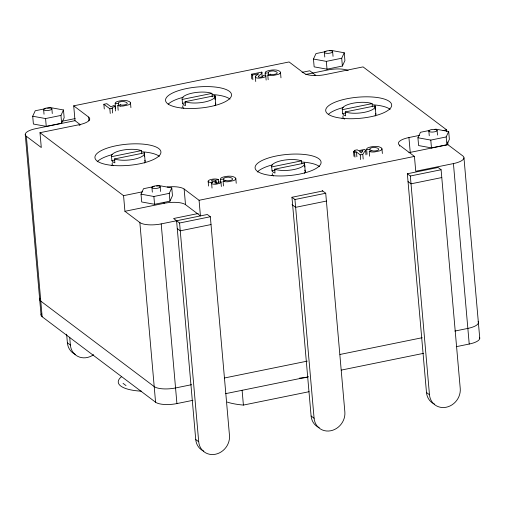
<?xml version="1.0" encoding="UTF-8"?>
<svg xmlns="http://www.w3.org/2000/svg" width="505" height="505" viewBox="0 0 505 505"><rect width="100%" height="100%" fill="white"/><g stroke="black" fill="none" stroke-linecap="round" stroke-linejoin="round"><path stroke-width="0.76" d="M47.539 108.259L50.614 107.634L63.478 109.964L64.16 117.772L61.635 123.233L46.252 126.37L33.393 124.041L32.705 116.226L35.23 110.765L45.999 108.575M61.635 123.233L60.953 115.424L63.478 109.964M156.613 186.036L158.923 185.562L171.782 187.892L172.464 195.706L169.945 201.167L154.562 204.298L141.697 201.968L141.015 194.16L143.534 188.7L154.303 186.503M169.945 201.167L169.257 193.352L171.782 187.892M329.834 50.759L331.375 50.443L344.233 52.772L344.915 60.587L342.396 66.048L327.013 69.179L314.148 66.856L313.466 59.041L315.991 53.58L325.99 51.542M342.396 66.048L341.708 58.239L344.233 52.772M434.294 129.476L435.834 129.16L448.692 131.489L449.374 139.298L446.856 144.765L431.472 147.896L418.607 145.566L417.925 137.758L420.45 132.291L429.679 130.416M446.856 144.765L446.174 136.95L448.692 131.489M363.19 159.043L362.779 154.36L365.582 150.187L364.591 149.436L358.417 150.698L357.243 149.808L354.295 150.408L354.434 151.967M255.764 76.021L255.839 75.933A18.464 5.921 -5 0 1 256.559 75.359L257.872 74.399A9.538 3.055 -5 0 0 258.162 74.159A5.486 1.761 -5 0 0 258.434 73.818L252.462 75.037L251.395 74.229L261.748 72.12A7.739 2.481 -5 0 1 261.874 73.187A7.329 2.348 -5 0 1 261.786 73.345L259.286 75.479A29.833 9.563 -5 0 0 258.882 75.807L258.503 76.186A3.598 1.155 -5 0 0 258.56 76.842M212.807 182.305L211.645 183.132A3.289 1.054 -5 0 0 211.69 183.536L211.759 183.612M118.183 110.26L117.772 105.577L120.424 104.756M270.415 74.203L267.77 75.024L268.18 79.708M225.741 180.436L223.096 181.257L223.507 185.947M369.654 156.178L369.243 151.487L371.895 150.667M216.462 183.561L216.329 182.002L215.673 181.207A4.955 1.591 -5 0 1 214.518 181.529L212.365 181.51L211.406 180.727L212.902 179.988L215.635 180.272L218.349 179.591L218.621 182.715M80.604 124.886L75.011 120.67L73.711 105.829L289.087 61.957L304.01 73.206A16.558 5.309 -5 0 0 325.365 74.57L363.057 66.894L446.622 129.861L446.786 131.717M104.282 108.966L103.872 104.282L106.814 103.683L111.106 106.915A11.028 3.535 -5 0 1 114.048 105.488L115.071 106.265L115.481 110.955M32.705 116.226L45.57 118.555L60.953 115.424M313.466 59.041L326.325 61.37L341.708 58.239M103.872 104.282L109.844 108.777L112.23 108.291A5.972 1.913 -5 0 1 113.145 107.199A9.544 3.062 -5 0 1 115.045 106.258M62.096 121.238L75.169 118.574M302.085 72.354L309.78 70.788L315.745 75.289L314.211 75.599M75.011 120.67L35.779 128.661A16.558 5.309 -5 0 0 26.367 136.293L42.155 316.755L155.572 402.214A16.558 5.309 -5 0 0 176.92 403.577L192.91 400.32M214.884 98.898A16.558 5.309 -5 0 1 215.269 99.542L214.928 95.634L185.133 101.701L185.48 105.608A16.558 5.309 -5 0 1 182.494 103.361L182.154 99.453L211.942 93.387L212.239 96.802M305.765 74.462L328.149 69.905A16.558 5.309 -5 0 1 348.16 70.504M182.494 103.361L185.55 102.736M26.367 136.293L41.29 147.536L39.99 132.695L79.222 124.703A16.558 5.309 -5 0 0 88.634 117.072L73.711 105.829M144.209 156.058A16.558 5.309 -5 0 1 144.657 156.777L144.316 152.87L114.521 158.936L114.869 162.844A16.558 5.309 -5 0 1 111.883 160.596L111.542 156.689L141.331 150.623L141.608 153.798M374.969 109.055A16.558 5.309 -5 0 1 375.417 109.774L375.076 105.867L345.281 111.933L345.628 115.841A16.558 5.309 -5 0 1 342.642 113.593L342.302 109.686L372.09 103.62L372.368 106.795M111.883 160.596L114.938 159.971M342.642 113.593L345.698 112.969M39.99 132.695L123.561 195.669L142.561 191.799M399.6 146.096L399.518 145.169A16.558 5.309 -5 0 1 408.93 137.537L419.535 135.378M443.087 130.58L446.622 129.861M304.288 166.214A16.558 5.309 -5 0 1 304.805 167.01L304.464 163.102L274.669 169.175L275.017 173.076A16.558 5.309 -5 0 1 272.031 170.829L271.69 166.921L301.479 160.855L301.738 163.784M353.986 156.367L353.576 151.683L355.476 151.298L354.295 150.408M353.576 151.683L354.573 152.434L356.473 152.043L360.229 154.877L360.639 159.561M272.031 170.829L275.086 170.204M141.015 194.16L153.873 196.489L169.257 193.352M417.925 137.758L430.79 140.087L446.174 136.95M360.229 154.877L362.779 154.36M408.873 152.68A16.558 5.309 -5 0 1 410.23 152.384L447.922 144.708L462.845 155.95A16.558 5.309 -5 0 1 453.427 163.582L415.741 171.258L414.441 156.417L399.518 145.169M123.561 195.669L124.924 211.292L164.157 203.3A16.558 5.309 -5 0 1 185.505 204.664L200.434 215.913L199.065 200.283L184.142 189.04A16.558 5.309 -5 0 0 167.25 186.989M199.065 200.283L414.441 156.417M198.219 213.501L173.6 218.52L179.572 223.014L198.705 441.755A16.558 14.778 -53 0 0 215.458 454.248A16.558 14.778 -53 0 0 229.478 435.487L210.339 216.746L207.353 214.499L161.202 223.898A16.558 5.309 -5 0 1 139.847 222.535L124.924 211.292M319.21 427.666A16.558 14.778 -53 0 1 311.105 416.006L291.966 197.266L322.733 190.997M407.346 173.764L438.113 167.496L441.099 169.743L460.238 388.484A16.558 14.778 -53 0 1 446.218 407.245A16.558 14.778 -53 0 1 429.471 394.752L426.485 392.505L407.346 173.764L410.331 176.011L429.471 394.752M179.572 223.014L210.339 216.746M291.966 197.266L294.952 199.513L325.719 193.245L344.858 411.985A16.558 14.778 -53 0 1 330.838 430.746A16.558 14.778 -53 0 1 314.091 418.254L311.105 416.006M410.331 176.011L441.099 169.743M211.021 224.561L180.253 230.829L177.268 228.582M326.4 201.059L295.633 207.328L292.054 204.626M441.78 177.558L411.013 183.826L408.027 181.573M191.54 384.696L175.557 387.954A16.558 5.309 -5 0 1 154.202 386.59L40.791 301.132A16.558 5.309 -5 0 1 40.028 298.158M224.27 378.03L307.242 361.132M339.972 354.466L422.18 337.719M454.91 331.053L467.851 328.414A16.558 5.309 -5 0 0 478.096 321.653M225.64 393.654L308.606 376.755M341.336 370.089L423.55 353.342M456.28 346.676L469.221 344.044A16.558 5.309 -5 0 0 479.46 337.283M227.206 402.094A49.673 15.926 -5 0 0 243.397 405.079L309.111 391.697M216.329 182.002L214.587 182.879L216.393 183.296L217.933 182.892L218.122 182.236L220.95 181.825L221.083 182.255L219.789 183.365L216.279 184.161A4.539 1.452 -5 0 1 213.88 184.211A3.996 1.281 -5 0 1 211.715 183.618M255.713 77.486L256.016 77.669A4.242 1.357 -5 0 0 257.771 78.079L258.2 78.105A4.539 1.458 -5 0 0 259.86 78.079L262 77.783A8.888 2.853 -5 0 0 262.789 77.618L263.484 77.448A5.713 1.831 -5 0 0 265.39 76.722A3.737 1.199 -5 0 0 265.838 76.337C266.785 74.62 262.145 75.068 262.865 76.381A1.685 0.543 -5 0 1 262.72 76.558A2.342 0.751 -5 0 1 260.58 77.158A2.342 0.751 -5 0 1 258.491 76.861M280.969 77.827L280.49 72.354L279.997 71.54A14.714 4.715 -5 0 0 279.486 71.136L277.371 70.271A7.158 2.291 -5 0 0 275.825 70.025A7.531 2.418 -5 0 0 274.783 69.955A6.862 2.197 -5 0 0 271.892 70.056L270.017 70.334A10.05 3.226 -5 0 0 269.039 70.536L267.498 70.959A6.003 1.925 -5 0 0 265.352 72.139L265.169 73.156L268.477 72.834L268.685 75.176M130.909 107.597L130.498 102.906L130 102.092A14.714 4.715 -5 0 0 129.488 101.682L127.38 100.823A7.158 2.291 -5 0 0 125.827 100.577A7.531 2.418 -5 0 0 124.785 100.508A6.862 2.197 -5 0 0 121.901 100.609L120.026 100.886A10.05 3.226 -5 0 0 119.047 101.088L117.501 101.511A6.003 1.925 -5 0 0 115.355 102.685L115.172 103.708L118.486 103.386L118.688 105.728M382.38 153.507L381.969 148.823L381.471 148.003A14.714 4.715 -5 0 0 380.959 147.599L378.845 146.734A7.158 2.291 -5 0 0 377.298 146.488A7.531 2.418 -5 0 0 376.257 146.418A6.862 2.197 -5 0 0 373.372 146.526L371.497 146.803A10.05 3.226 -5 0 0 370.512 147.005L368.972 147.422A6.003 1.925 -5 0 0 366.826 148.603L366.643 149.619L369.957 149.297L370.159 151.639M236.226 183.277L235.816 178.593L235.324 177.773A14.714 4.715 -5 0 0 234.812 177.369L232.698 176.504A7.158 2.291 -5 0 0 231.151 176.258A7.531 2.418 -5 0 0 230.11 176.188A6.862 2.197 -5 0 0 227.218 176.295L225.344 176.567A10.05 3.226 -5 0 0 224.365 176.775L222.825 177.192A6.003 1.925 -5 0 0 220.679 178.372L220.496 179.389L223.81 179.067L224.012 181.409M218.349 179.591L218.097 179.464A5.101 1.635 -5 0 0 212.706 179.161L212.207 179.25A7.19 2.304 -5 0 0 211.431 179.401L210.692 179.584A5.284 1.692 -5 0 0 208.742 180.418A5.915 1.894 -5 0 0 208.426 180.683A5.037 1.616 -5 0 0 208.338 181.667A5.751 1.843 -5 0 0 208.514 181.813M322.139 190.549L325.719 193.245M123.043 383.345L126.029 385.593M66.635 334.177L67.386 342.8L70.372 345.048A16.558 14.778 -53 0 0 93.595 354.68M176.586 220.767L195.725 439.508L198.705 441.755M369.957 149.297L370.013 148.59A3.384 1.086 -5 0 1 370.304 148.319A3.554 1.143 -5 0 1 372.015 147.681A4.722 1.515 -5 0 1 372.595 147.567L373.018 147.504A3.712 1.193 -5 0 1 375.234 147.428L377.809 148.23A15.257 4.892 -5 0 1 378.22 148.533L378.763 149.265L378.466 149.884A3.806 1.218 -5 0 1 376.995 150.553L376.61 150.654A3.731 1.193 -5 0 1 371.775 150.705M268.477 72.834L268.54 72.127A3.384 1.086 -5 0 1 268.83 71.849A3.554 1.143 -5 0 1 270.541 71.211A4.722 1.515 -5 0 1 271.122 71.104L271.538 71.041A3.712 1.193 -5 0 1 273.754 70.959L276.33 71.767A15.257 4.892 -5 0 1 276.746 72.063L277.283 72.796L276.986 73.414A3.806 1.218 -5 0 1 275.522 74.09L275.137 74.184A3.731 1.193 -5 0 1 270.301 74.241M223.81 179.067L223.866 178.36A3.384 1.086 -5 0 1 224.157 178.082A3.554 1.143 -5 0 1 225.868 177.451A4.722 1.515 -5 0 1 226.448 177.337L226.865 177.274A3.712 1.193 -5 0 1 229.087 177.192L231.662 178A15.257 4.892 -5 0 1 232.073 178.303L232.609 179.029L232.319 179.647A3.806 1.218 -5 0 1 230.848 180.323L230.463 180.418A3.731 1.193 -5 0 1 225.628 180.474M118.486 103.386L118.542 102.679A3.384 1.086 -5 0 1 118.833 102.401A3.554 1.143 -5 0 1 120.55 101.764A4.722 1.515 -5 0 1 121.124 101.656L121.547 101.593A3.712 1.193 -5 0 1 123.763 101.511L126.338 102.319A15.257 4.892 -5 0 1 126.755 102.616L127.292 103.348L126.995 103.967A3.806 1.218 -5 0 1 125.524 104.642L125.139 104.737A3.731 1.193 -5 0 1 120.304 104.787M463.962 157.825L479.75 338.287M453.427 163.582L469.221 344.044M447.676 141.924L447.922 144.708M437.09 130.372A4.141 1.326 -5 0 1 430.954 132.039A4.141 1.326 -5 0 1 430.86 129.734A4.141 1.326 -5 0 1 437.09 130.372L437.5 135.062M430.79 140.087L431.472 147.896M428.846 131.06L429.256 135.744M408.93 137.537L410.23 152.384M366.643 149.619L367.053 154.309M365.582 150.187L365.992 154.871M356.473 152.043L356.883 156.733M354.573 152.434L354.983 157.118M332.631 51.662A4.141 1.326 -5 0 1 326.495 53.322A4.141 1.326 -5 0 1 326.4 51.024A4.141 1.326 -5 0 1 332.631 51.662L333.041 56.345M326.325 61.37L327.013 69.179M324.38 52.343L324.791 57.027M294.952 199.513L314.091 418.254M265.737 75.403L266.148 80.087M265.169 73.156L265.441 76.28M261.748 72.12L262.158 76.811M255.328 76.836L255.738 81.52M252.462 75.037L252.872 79.721M251.395 74.229L251.806 78.919M242.103 390.239L243.397 405.079M220.95 181.825L221.36 186.509M220.496 179.389L220.698 181.731M215.635 180.272L215.774 181.838M211.614 183.378L212.024 188.068M208.161 181.352L208.571 186.042M184.142 189.04L185.505 204.664M164.068 202.322L164.157 203.3M160.18 186.781A4.141 1.326 -5 0 1 154.038 188.441A4.141 1.326 -5 0 1 153.949 186.143A4.141 1.326 -5 0 1 160.18 186.781L160.59 191.464M161.202 223.898L176.92 403.577M153.873 196.489L154.562 204.298M151.929 187.462L152.34 192.146M139.847 222.535L155.572 402.214M115.172 103.708L115.582 108.392M112.23 108.291L112.64 112.981M109.844 108.777L110.248 113.467M88.634 117.072L88.962 120.783M79.222 124.703L79.304 125.631M51.876 108.846A4.141 1.326 -5 0 1 45.734 110.507A4.141 1.326 -5 0 1 45.639 108.209A4.141 1.326 -5 0 1 51.876 108.846L52.286 113.537M69.684 337.207L70.372 345.048M45.57 118.555L46.252 126.37M43.626 109.528L44.036 114.218M25.25 134.418L41.038 314.88M375.177 106.29L375.872 114.332M304.565 163.525L305.26 171.567M215.029 96.057L215.723 104.099M144.417 153.293L145.112 161.335M381.969 148.823L381.887 149.354A6.988 2.241 -5 0 1 381.477 149.871A7.291 2.336 -5 0 1 381.155 150.118A6.843 2.197 -5 0 1 379.526 150.9L374.729 151.91A6.306 2.02 -5 0 1 371.901 151.992A6.723 2.159 -5 0 1 369.294 151.475M280.49 72.354L280.408 72.884A6.988 2.241 -5 0 1 279.997 73.402M235.816 178.593L235.734 179.117A6.988 2.241 -5 0 1 235.324 179.635A7.291 2.336 -5 0 1 235.008 179.887A6.843 2.197 -5 0 1 233.379 180.67L228.576 181.68A6.306 2.02 -5 0 1 225.748 181.762A6.723 2.159 -5 0 1 223.141 181.244M130.498 102.906L130.416 103.437A6.988 2.241 -5 0 1 130.006 103.954A7.291 2.336 -5 0 1 129.684 104.207A6.843 2.197 -5 0 1 128.055 104.989L123.258 105.999A6.306 2.02 -5 0 1 120.43 106.082M120.398 106.101A6.723 2.159 -5 0 1 117.823 105.564M279.997 73.402A7.291 2.336 -5 0 1 279.675 73.654A6.843 2.197 -5 0 1 278.047 74.437L273.249 75.447A6.306 2.02 -5 0 1 270.421 75.529A6.723 2.159 -5 0 1 267.814 75.011M255.568 77.511A7.171 2.298 -5 0 1 255.82 76.021M212.82 182.33A4.015 1.288 -5 0 1 208.496 181.819M215.433 103.096A16.558 5.309 -5 0 1 214.928 105.76M183.839 108.487A16.558 5.309 -5 0 1 183.081 105.52M214.928 95.634A16.558 5.309 -5 0 1 204.506 102.042A16.558 5.309 -5 0 1 185.133 101.701M182.154 99.453A16.558 5.309 -5 0 1 192.569 93.046A16.558 5.309 -5 0 1 211.942 93.387M304.616 170.109A16.558 5.309 -5 0 1 304.464 173.228M273.375 175.961A16.558 5.309 -5 0 1 272.353 173.543M304.464 163.102A16.558 5.309 -5 0 1 294.043 169.51A16.558 5.309 -5 0 1 274.669 169.175M271.69 166.921A16.558 5.309 -5 0 1 282.106 160.514A16.558 5.309 -5 0 1 301.479 160.855M144.821 160.331A16.558 5.309 -5 0 1 144.316 162.995M113.227 165.728A16.558 5.309 -5 0 1 112.47 162.755M144.316 152.87A16.558 5.309 -5 0 1 133.894 159.277A16.558 5.309 -5 0 1 114.521 158.936M111.542 156.689A16.558 5.309 -5 0 1 121.957 150.282A16.558 5.309 -5 0 1 141.331 150.623M375.581 113.328A16.558 5.309 -5 0 1 375.076 115.992M344.587 119.117A16.558 5.309 -5 0 1 343.23 115.752M375.076 105.867A16.558 5.309 -5 0 1 364.654 112.274A16.558 5.309 -5 0 1 345.281 111.933M342.302 109.686A16.558 5.309 -5 0 1 352.717 103.279A16.558 5.309 -5 0 1 372.09 103.62M168.178 104.175A33.115 10.618 -5 0 1 183.208 97.295M212.536 94.561A33.115 10.618 -5 0 1 229.99 99.087M97.2 161.789A33.115 10.618 -5 0 1 112.596 154.53M141.924 151.797A33.115 10.618 -5 0 1 159.378 156.323M257.348 172.022A33.115 10.618 -5 0 1 272.744 164.769M302.072 162.036A33.115 10.618 -5 0 1 319.526 166.562M328.326 114.408A33.115 10.618 -5 0 1 343.356 107.527M372.684 104.794A33.115 10.618 -5 0 1 390.138 109.32M203.831 451.167A16.558 14.778 -53 0 1 195.725 439.508M434.59 404.164A16.558 14.778 -53 0 1 426.485 392.505M42.155 316.755A16.558 5.309 -5 0 1 41.397 313.782M307.665 377.387A37.256 11.943 -5 0 1 299.635 378.075M75.497 354.459A16.558 14.778 -53 0 1 67.386 342.8M141.615 391.192A37.256 11.943 -5 0 1 121.402 376.812M362.849 150.743L361.384 152.927L359.415 151.443L362.849 150.743M181.844 108.045A33.115 10.618 -5 0 0 231.542 95.028A33.115 10.618 -5 0 0 182.236 89.562A33.115 10.618 -5 0 0 181.844 108.045M111.233 165.28A33.115 10.618 -5 0 0 160.931 152.264A33.115 10.618 -5 0 0 111.624 146.797A33.115 10.618 -5 0 0 111.233 165.28M271.381 175.513A33.115 10.618 -5 0 0 321.079 162.496A33.115 10.618 -5 0 0 271.772 157.03A33.115 10.618 -5 0 0 271.381 175.513M341.992 118.277A33.115 10.618 -5 0 0 391.691 105.261A33.115 10.618 -5 0 0 342.384 99.794A33.115 10.618 -5 0 0 341.992 118.277"/></g></svg>
